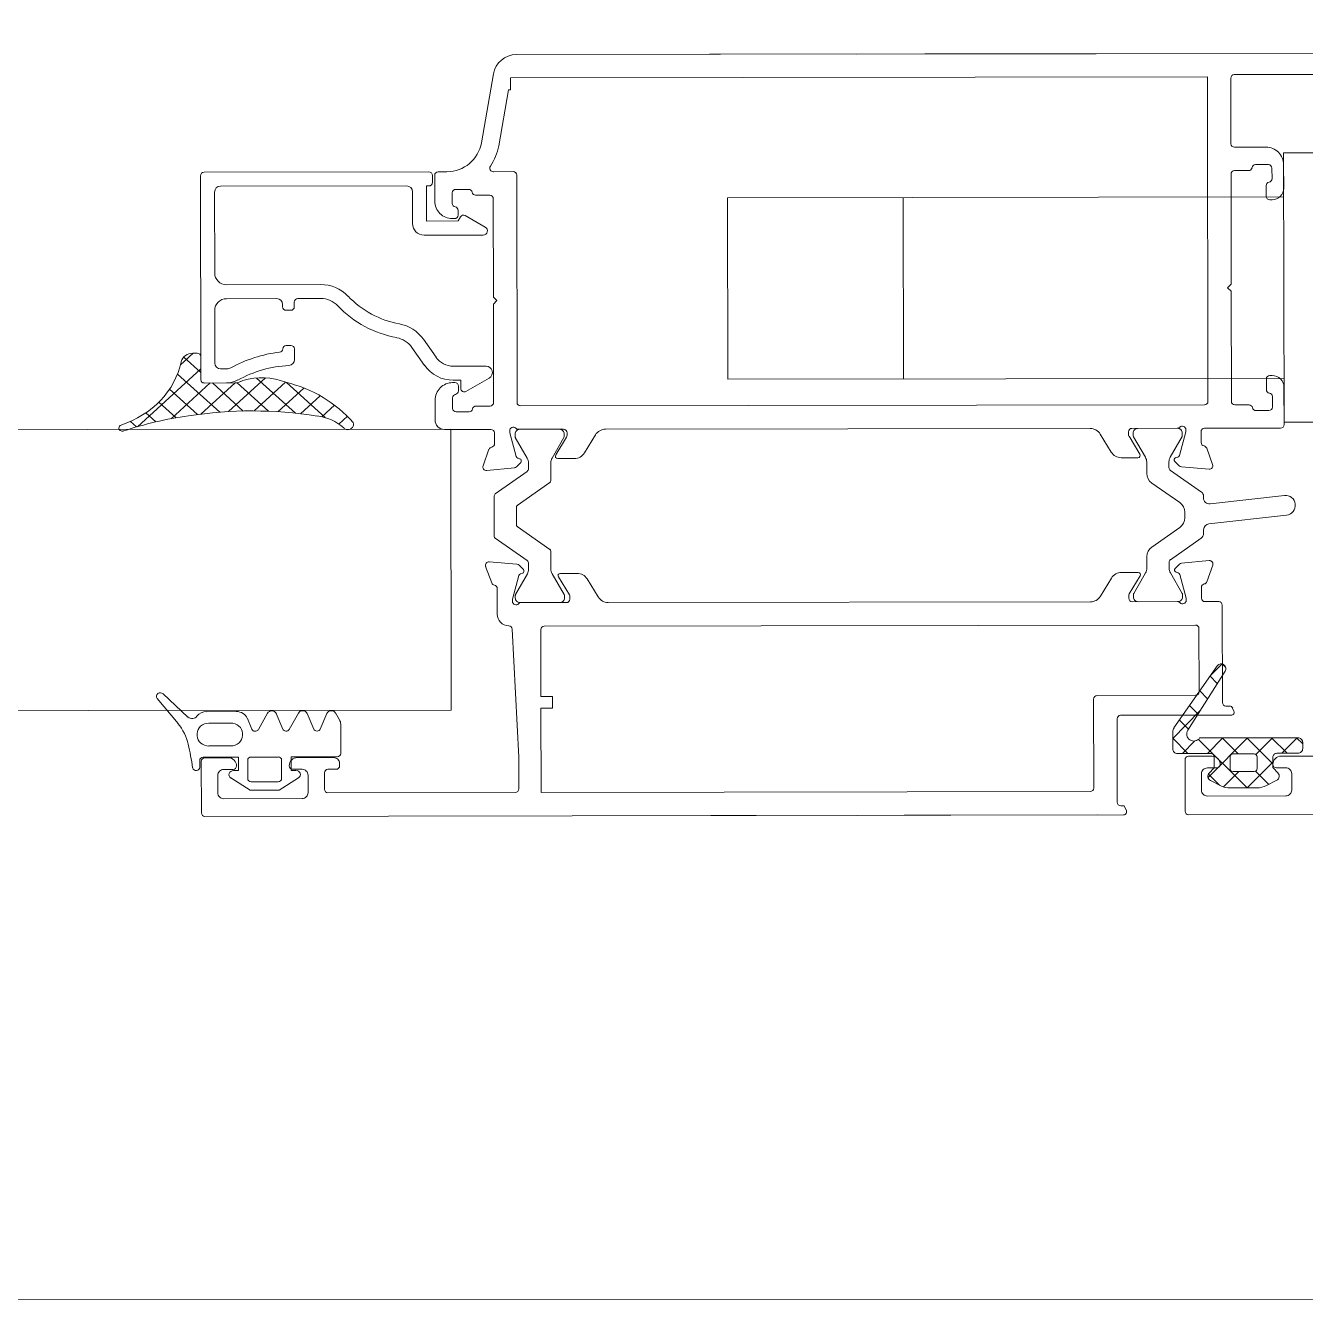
# Model space of a CAD drawing. Header units: centimetres. Extents: x 118932 to 154602, y -32682 to -23521.
# Drawn here: x 138494.73 to 138505.66, y -25117.33 to -25106.45 of the extents above; entities that cross this region are included whole.
import ezdxf

# ---------------------------------------------------------------- set-up
doc = ezdxf.new("R2010")
doc.units = ezdxf.units.CM
doc.header["$LTSCALE"] = 50
doc.header["$MEASUREMENT"] = 0
doc.layers.add('GEN_02_TF_Pencere', color=7, linetype='Continuous', lineweight=9, true_color=0x6093ac)
doc.layers.add('GEN_05_ML_Mermer', color=7, linetype='Continuous', lineweight=9, true_color=0x9d8692)

# ---------------------------------------------------------------- blocks, each defined once
blk = doc.blocks.new('P12')
at = {"layer": 'GEN_02_TF_Pencere', "ltscale": 0.5}
for p, q in [((63298.841, 12336.331, 0), (63304.701, 12336.34, 0)), ((63305.256, 12336.341, 0), (63313.101, 12336.354, 0)), ((63305.256, 12336.341, 0), (63305.256, 12336.341, 0)), ((63306.731, 12336.344, 0), (63307.531, 12336.345, 0)), ((63304.731, 12336.31, 0), (63304.732, 12335.87, 0)), ((63305.251, 12336.263, 0), (63305.233, 12336.307, 0)), ((63305.281, 12336.263, 0), (63305.251, 12336.263, 0)), ((63305.312, 12335.521, 0), (63305.311, 12336.233, 0)), ((63313.131, 12336.324, 0), (63313.132, 12335.884, 0)), ((63303.821, 12336.129, 0), (63303.821, 12335.989, 0)), ((63304.541, 12336.18, 0), (63303.871, 12336.179, 0)), ((63304.591, 12335.99, 0), (63304.591, 12336.13, 0)), ((63305.511, 12336.112, 0), (63305.512, 12335.352, 0)), ((63310.231, 12336.149, 0), (63305.541, 12336.142, 0)), ((63310.232, 12335.429, 0), (63310.231, 12336.149, 0)), ((63310.231, 12336.149, 0), (63310.231, 12336.149, 0)), ((63310.421, 12336.119, 0), (63310.422, 12335.849, 0)), ((63312.051, 12336.152, 0), (63310.451, 12336.149, 0)), ((63312.081, 12335.982, 0), (63312.081, 12336.122, 0)), ((63312.221, 12336.152, 0), (63312.221, 12336.002, 0)), ((63312.941, 12336.203, 0), (63312.271, 12336.202, 0)), ((63312.991, 12336.003, 0), (63312.991, 12336.153, 0)), ((63304.037, 12336.091, 0), (63303.949, 12336.046, 0)), ((63303.982, 12335.892, 0), (63304.2, 12336.111, 0)), ((63304.017, 12336.081, 0), (63304.131, 12335.968, 0)), ((63304.347, 12336.111, 0), (63304.117, 12336.11, 0)), ((63304.197, 12335.683, 0), (63304.535, 12336.022, 0)), ((63304.2, 12336.111, 0), (63304.617, 12335.696, 0)), ((63304.272, 12335.971, 0), (63304.403, 12336.102, 0)), ((63304.515, 12336.047, 0), (63304.426, 12336.092, 0)), ((63304.437, 12336.086, 0), (63304.532, 12335.992, 0)), ((63303.871, 12335.939, 0), (63303.951, 12335.939, 0)), ((63303.938, 12335.983, 0), (63303.978, 12335.94, 0)), ((63303.982, 12335.93, 0), (63303.982, 12335.85, 0)), ((63303.982, 12335.905, 0), (63304.191, 12335.696, 0)), ((63304.117, 12335.845, 0), (63304.117, 12335.945, 0)), ((63304.142, 12335.971, 0), (63304.322, 12335.971, 0)), ((63304.347, 12335.946, 0), (63304.347, 12335.846, 0)), ((63304.461, 12335.94, 0), (63304.541, 12335.94, 0)), ((63304.482, 12335.851, 0), (63304.482, 12335.931, 0)), ((63304.486, 12335.941, 0), (63304.526, 12335.984, 0)), ((63311.952, 12335.902, 0), (63311.951, 12335.922, 0)), ((63311.981, 12335.952, 0), (63312.051, 12335.952, 0)), ((63312.271, 12335.952, 0), (63312.351, 12335.952, 0)), ((63312.861, 12335.953, 0), (63312.941, 12335.953, 0)), ((63303.912, 12335.839, 0), (63303.602, 12335.839, 0)), ((63303.947, 12335.815, 0), (63303.767, 12335.815, 0)), ((63303.773, 12335.683, 0), (63303.905, 12335.815, 0)), ((63303.859, 12335.815, 0), (63303.992, 12335.683, 0)), ((63303.985, 12335.683, 0), (63304.127, 12335.825, 0)), ((63304.322, 12335.821, 0), (63304.142, 12335.821, 0)), ((63304.279, 12335.821, 0), (63304.416, 12335.684, 0)), ((63304.322, 12335.821, 0), (63304.322, 12335.821, 0)), ((63304.41, 12335.684, 0), (63304.541, 12335.816, 0)), ((63304.702, 12335.84, 0), (63304.502, 12335.84, 0)), ((63304.797, 12335.817, 0), (63304.517, 12335.816, 0)), ((63304.648, 12335.71, 0), (63304.754, 12335.816, 0)), ((63304.708, 12335.816, 0), (63304.837, 12335.687, 0)), ((63310.422, 12335.849, 0), (63310.477, 12334.755, 0)), ((63312.312, 12335.852, 0), (63312.002, 12335.852, 0)), ((63313.102, 12335.854, 0), (63312.902, 12335.853, 0)), ((63303.727, 12335.775, 0), (63303.727, 12335.723, 0)), ((63303.727, 12335.735, 0), (63303.78, 12335.683, 0)), ((63303.767, 12335.683, 0), (63304.607, 12335.684, 0)), ((63303.767, 12335.683, 0), (63303.767, 12335.683, 0)), ((63304.191, 12335.696, 0), (63304.204, 12335.683, 0)), ((63304.604, 12335.454, 0), (63304.837, 12335.688, 0)), ((63304.837, 12335.632, 0), (63304.837, 12335.777, 0)), ((63304.707, 12335.618, 0), (63304.39, 12335.113, 0)), ((63304.454, 12335.065, 0), (63304.826, 12335.599, 0)), ((63304.702, 12335.61, 0), (63304.78, 12335.533, 0)), ((63304.337, 12335.49, 0), (63305.282, 12335.491, 0)), ((63304.62, 12335.48, 0), (63304.693, 12335.408, 0)), ((63304.325, 12335.43, 0), (63304.314, 12335.455, 0)), ((63304.382, 12335.412, 0), (63304.352, 12335.412, 0)), ((63304.414, 12334.55, 0), (63304.412, 12335.382, 0)), ((63304.539, 12335.35, 0), (63304.606, 12335.283, 0)), ((63310.132, 12335.329, 0), (63310.132, 12335.429, 0)), ((63310.132, 12335.429, 0), (63310.232, 12335.429, 0)), ((63304.612, 12335.29, 0), (63304.613, 12334.75, 0)), ((63305.482, 12335.322, 0), (63304.642, 12335.32, 0)), ((63310.232, 12335.329, 0), (63310.132, 12335.329, 0)), ((63310.233, 12334.759, 0), (63310.232, 12335.329, 0)), ((63304.415, 12335.052, 0), (63304.513, 12335.15, 0)), ((63304.457, 12335.22, 0), (63304.518, 12335.158, 0)), ((63304.385, 12335.079, 0), (63304.412, 12335.053, 0)), ((63304.643, 12334.72, 0), (63310.203, 12334.729, 0)), ((63310.605, 12334.627, 0), (63310.605, 12334.409, 0)), ((63304.562, 12334.52, 0), (63304.444, 12334.52, 0)), ((63304.592, 12334.399, 0), (63304.592, 12334.49, 0)), ((63304.722, 12334.509, 0), (63304.722, 12334.49, 0)), ((63304.722, 12334.49, 0), (63304.777, 12334.288, 0)), ((63304.752, 12334.48, 0), (63304.753, 12334.46, 0)), ((63305.132, 12334.521, 0), (63304.792, 12334.52, 0)), ((63305.182, 12334.521, 0), (63304.795, 12334.52, 0)), ((63305.173, 12334.46, 0), (63305.172, 12334.481, 0)), ((63305.212, 12334.47, 0), (63305.212, 12334.491, 0)), ((63305.454, 12334.474, 0), (63305.36, 12334.319, 0)), ((63309.658, 12334.528, 0), (63305.539, 12334.522, 0)), ((63309.838, 12334.326, 0), (63309.743, 12334.48, 0)), ((63309.985, 12334.499, 0), (63309.985, 12334.477, 0)), ((63310.402, 12334.529, 0), (63310.015, 12334.529, 0)), ((63310.031, 12334.489, 0), (63310.031, 12334.468, 0)), ((63310.411, 12334.529, 0), (63310.071, 12334.529, 0)), ((63310.421, 12334.297, 0), (63310.475, 12334.499, 0)), ((63310.451, 12334.469, 0), (63310.451, 12334.489, 0)), ((63310.475, 12334.499, 0), (63310.475, 12334.518, 0)), ((63304.755, 12334.45, 0), (63304.857, 12334.274, 0)), ((63305.083, 12334.3, 0), (63305.17, 12334.45, 0)), ((63305.115, 12334.301, 0), (63305.208, 12334.454, 0)), ((63309.989, 12334.461, 0), (63310.083, 12334.309, 0)), ((63310.034, 12334.458, 0), (63310.136, 12334.282, 0)), ((63310.347, 12334.283, 0), (63310.448, 12334.459, 0)), ((63304.495, 12334.21, 0), (63304.545, 12334.35, 0)), ((63304.791, 12334.274, 0), (63304.807, 12334.27, 0)), ((63305.069, 12334.274, 0), (63305.083, 12334.3, 0)), ((63305.275, 12334.271, 0), (63305.132, 12334.271, 0)), ((63310.066, 12334.279, 0), (63309.923, 12334.279, 0)), ((63310.39, 12334.279, 0), (63310.407, 12334.283, 0)), ((63310.652, 12334.36, 0), (63310.704, 12334.22, 0)), ((63304.762, 12334.191, 0), (63304.525, 12334.17, 0)), ((63304.855, 12334.162, 0), (63304.595, 12333.979, 0)), ((63304.816, 12334.236, 0), (63304.78, 12334.2, 0)), ((63304.868, 12334.234, 0), (63304.868, 12334.186, 0)), ((63305.058, 12334.136, 0), (63305.058, 12334.234, 0)), ((63310.147, 12334.242, 0), (63310.147, 12334.09, 0)), ((63310.337, 12334.195, 0), (63310.337, 12334.243, 0)), ((63310.623, 12333.979, 0), (63310.349, 12334.17, 0)), ((63310.418, 12334.209, 0), (63310.382, 12334.245, 0)), ((63310.673, 12334.18, 0), (63310.437, 12334.2, 0)), ((63304.776, 12333.886, 0), (63305.016, 12334.054, 0)), ((63310.155, 12334.074, 0), (63310.434, 12333.88, 0)), ((63304.573, 12333.938, 0), (63304.573, 12333.906, 0)), ((63310.632, 12333.617, 0), (63310.632, 12333.963, 0)), ((63304.529, 12333.856, 0), (63303.864, 12333.782, 0)), ((63310.442, 12333.863, 0), (63310.442, 12333.715, 0)), ((63304.734, 12333.757, 0), (63304.734, 12333.804, 0)), ((63303.883, 12333.615, 0), (63304.518, 12333.686, 0)), ((63304.574, 12333.636, 0), (63304.574, 12333.618, 0)), ((63305.016, 12333.508, 0), (63304.776, 12333.675, 0)), ((63304.776, 12333.675, 0), (63304.776, 12333.675, 0)), ((63310.434, 12333.699, 0), (63310.156, 12333.504, 0)), ((63310.351, 12333.408, 0), (63310.624, 12333.6, 0)), ((63310.624, 12333.6, 0), (63310.632, 12333.617, 0)), ((63310.632, 12333.617, 0), (63310.632, 12333.617, 0)), ((63304.591, 12333.585, 0), (63304.856, 12333.4, 0)), ((63304.527, 12333.39, 0), (63304.763, 12333.37, 0)), ((63305.059, 12333.328, 0), (63305.059, 12333.426, 0)), ((63310.148, 12333.487, 0), (63310.148, 12333.336, 0)), ((63310.338, 12333.336, 0), (63310.338, 12333.384, 0)), ((63310.459, 12333.379, 0), (63310.695, 12333.4, 0)), ((63304.547, 12333.21, 0), (63304.496, 12333.35, 0)), ((63304.778, 12333.273, 0), (63304.725, 12333.07, 0)), ((63304.859, 12333.287, 0), (63304.757, 12333.111, 0)), ((63304.781, 12333.361, 0), (63304.818, 12333.325, 0)), ((63304.809, 12333.291, 0), (63304.792, 12333.287, 0)), ((63304.869, 12333.375, 0), (63304.869, 12333.327, 0)), ((63305.172, 12333.112, 0), (63305.07, 12333.288, 0)), ((63305.134, 12333.291, 0), (63305.276, 12333.291, 0)), ((63309.946, 12333.299, 0), (63310.089, 12333.299, 0)), ((63310.137, 12333.296, 0), (63310.036, 12333.119, 0)), ((63310.451, 12333.12, 0), (63310.349, 12333.296, 0)), ((63310.404, 12333.333, 0), (63310.441, 12333.37, 0)), ((63310.43, 12333.296, 0), (63310.413, 12333.3, 0)), ((63310.499, 12333.079, 0), (63310.444, 12333.281, 0)), ((63310.726, 12333.36, 0), (63310.676, 12333.219, 0)), ((63304.595, 12333.07, 0), (63304.594, 12333.161, 0)), ((63305.21, 12333.108, 0), (63305.117, 12333.261, 0)), ((63305.362, 12333.243, 0), (63305.456, 12333.089, 0)), ((63309.767, 12333.096, 0), (63309.861, 12333.251, 0)), ((63310.106, 12333.268, 0), (63310.013, 12333.116, 0)), ((63310.628, 12333.171, 0), (63310.629, 12333.08, 0)), ((63304.725, 12333.07, 0), (63304.725, 12333.052, 0)), ((63304.755, 12333.101, 0), (63304.755, 12333.08, 0)), ((63305.175, 12333.081, 0), (63305.175, 12333.102, 0)), ((63305.215, 12333.071, 0), (63305.214, 12333.093, 0)), ((63310.009, 12333.1, 0), (63310.009, 12333.079, 0)), ((63310.033, 12333.109, 0), (63310.033, 12333.089, 0)), ((63310.453, 12333.089, 0), (63310.453, 12333.11, 0)), ((63310.499, 12333.061, 0), (63310.499, 12333.079, 0)), ((63303.887, 12332.689, 0), (63303.886, 12333.009, 0)), ((63303.916, 12333.039, 0), (63304.565, 12333.04, 0)), ((63304.795, 12333.04, 0), (63305.135, 12333.041, 0)), ((63304.798, 12333.04, 0), (63305.185, 12333.041, 0)), ((63305.542, 12333.042, 0), (63309.682, 12333.048, 0)), ((63310.039, 12333.049, 0), (63310.426, 12333.049, 0)), ((63310.073, 12333.049, 0), (63310.413, 12333.049, 0)), ((63310.659, 12333.05, 0), (63311.056, 12333.05, 0)), ((63311.136, 12332.97, 0), (63311.136, 12332.8, 0)), ((63303.986, 12332.859, 0), (63303.986, 12332.769, 0)), ((63304.126, 12332.889, 0), (63304.016, 12332.889, 0)), ((63304.306, 12332.84, 0), (63304.185, 12332.84, 0)), ((63310.406, 12332.849, 0), (63304.566, 12332.84, 0)), ((63310.787, 12332.85, 0), (63310.666, 12332.85, 0)), ((63310.956, 12332.9, 0), (63310.846, 12332.9, 0)), ((63310.986, 12332.78, 0), (63310.986, 12332.87, 0)), ((63304.338, 12331.87, 0), (63304.336, 12332.81, 0)), ((63304.536, 12332.81, 0), (63304.541, 12330.04, 0)), ((63310.439, 12330.879, 0), (63310.436, 12332.819, 0)), ((63310.636, 12332.82, 0), (63310.638, 12331.98, 0)), ((63310.674, 12332.612, 0), (63310.872, 12332.726, 0)), ((63304.037, 12332.71, 0), (63304.037, 12332.619, 0)), ((63310.917, 12332.7, 0), (63310.917, 12332.63, 0)), ((63310.917, 12332.63, 0), (63310.98, 12332.63, 0)), ((63310.937, 12332.68, 0), (63310.937, 12332.721, 0)), ((63310.987, 12332.65, 0), (63310.967, 12332.65, 0)), ((63312.918, 12332.653, 0), (63313.107, 12332.654, 0)), ((63313.137, 12332.624, 0), (63313.139, 12330.884, 0)), ((63304.007, 12332.589, 0), (63303.987, 12332.589, 0)), ((63310.981, 12332.51, 0), (63310.701, 12332.51, 0)), ((63312.967, 12332.533, 0), (63312.915, 12332.533, 0)), ((63311.236, 12332.28, 0), (63311.128, 12332.434, 0)), ((63311.226, 12332.503, 0), (63311.335, 12332.349, 0)), ((63312.337, 12332.363, 0), (63312.337, 12332.454, 0)), ((63313.018, 12332.034, 0), (63313.017, 12332.483, 0)), ((63312.407, 12332.333, 0), (63312.367, 12332.333, 0)), ((63310.638, 12331.98, 0), (63310.608, 12331.95, 0)), ((63312.338, 12331.963, 0), (63312.338, 12332.003, 0)), ((63312.368, 12332.033, 0), (63312.408, 12332.033, 0)), ((63312.438, 12332.003, 0), (63312.438, 12331.983, 0)), ((63304.368, 12331.84, 0), (63304.338, 12331.87, 0)), ((63310.608, 12331.95, 0), (63310.638, 12331.92, 0)), ((63310.638, 12331.92, 0), (63310.639, 12331.08, 0)), ((63312.112, 12331.932, 0), (63312.308, 12331.933, 0)), ((63312.488, 12331.933, 0), (63312.918, 12331.934, 0)), ((63304.338, 12331.81, 0), (63304.368, 12331.84, 0)), ((63304.339, 12330.87, 0), (63304.338, 12331.81, 0)), ((63312.918, 12331.814, 0), (63312.112, 12331.812, 0)), ((63313.019, 12331.023, 0), (63313.018, 12331.714, 0)), ((63310.878, 12331.224, 0), (63310.707, 12331.322, 0)), ((63310.725, 12331.39, 0), (63311.229, 12331.391, 0)), ((63310.939, 12331.27, 0), (63310.919, 12331.235, 0)), ((63311.209, 12331.271, 0), (63310.939, 12331.27, 0)), ((63310.939, 12331.179, 0), (63310.939, 12331.22, 0)), ((63310.969, 12331.25, 0), (63310.989, 12331.25, 0)), ((63311.209, 12330.971, 0), (63311.209, 12331.271, 0)), ((63311.329, 12331.291, 0), (63311.329, 12331.021, 0)), ((63303.989, 12331.089, 0), (63304.009, 12331.089, 0)), ((63310.989, 12331.03, 0), (63310.989, 12331.12, 0)), ((63311.139, 12331.1, 0), (63311.139, 12330.88, 0)), ((63303.89, 12330.789, 0), (63303.889, 12330.989, 0)), ((63304.039, 12331.059, 0), (63304.039, 12330.968, 0)), ((63310.669, 12331.05, 0), (63310.79, 12331.05, 0)), ((63310.849, 12331, 0), (63310.959, 12331, 0)), ((63303.989, 12330.909, 0), (63303.99, 12330.819, 0)), ((63311.159, 12330.881, 0), (63311.159, 12330.941, 0)), ((63311.189, 12330.971, 0), (63311.209, 12330.971, 0)), ((63311.379, 12330.971, 0), (63312.969, 12330.973, 0)), ((63304.02, 12330.789, 0), (63304.13, 12330.789, 0)), ((63304.189, 12330.84, 0), (63304.309, 12330.84, 0)), ((63310.638, 12330.85, 0), (63310.469, 12330.849, 0)), ((63311.109, 12330.85, 0), (63311.035, 12330.85, 0)), ((63313.109, 12330.854, 0), (63311.189, 12330.851, 0)), ((63313.109, 12330.854, 0), (63313.109, 12330.854, 0)), ((63304.31, 12330.64, 0), (63304.04, 12330.639, 0)), ((63304.341, 12330.05, 0), (63304.34, 12330.61, 0)), ((63310.509, 12330.149, 0), (63310.593, 12330.628, 0)), ((63310.74, 12330.602, 0), (63310.638, 12330.015, 0)), ((63310.491, 12330.149, 0), (63310.509, 12330.149, 0)), ((63310.491, 12330.049, 0), (63310.491, 12330.149, 0)), ((63302.921, 12330.018, 0), (63304.311, 12330.02, 0)), ((63304.541, 12330.04, 0), (63310.491, 12330.049, 0)), ((63304.541, 12330.04, 0), (63304.541, 12330.04, 0)), ((63310.441, 12329.849, 0), (63302.171, 12329.836, 0)), ((63307.541, 12329.845, 0), (63306.741, 12329.844, 0)), ((63310.441, 12329.849, 0), (63310.441, 12329.849, 0))]:
    blk.add_line(p, q, dxfattribs=at)
at = {"layer": 'GEN_02_TF_Pencere', "extrusion": (0, 0, -1)}
for p, q in [((63308.782, 12336.347, 0), (63305.479, 12336.342, 0)), ((63303.886, 12332.989, 0), (63303.636, 12332.989, 0)), ((63303.89, 12330.689, 0), (63303.886, 12332.989, 0)), ((63308.637, 12332.622, 0), (63303.887, 12332.614, 0)), ((63307.139, 12331.069, 0), (63307.137, 12332.619, 0)), ((63308.637, 12332.622, 0), (63308.639, 12331.072, 0)), ((63308.639, 12331.072, 0), (63303.889, 12331.064, 0)), ((63303.89, 12330.689, 0), (63303.64, 12330.689, 0)), ((63308.792, 12329.847, 0), (63305.49, 12329.842, 0))]:
    blk.add_line(p, q, dxfattribs=at)
at = {"layer": 'GEN_02_TF_Pencere', "ltscale": 0.5, "extrusion": (0, 0, -1)}
for p, q in [((63312.466, 12336.129, 0), (63312.303, 12336.025, 0)), ((63312.716, 12336.129, 0), (63312.466, 12336.129, 0)), ((63312.879, 12336.026, 0), (63312.716, 12336.129, 0)), ((63312.446, 12335.873, 0), (63312.446, 12336.032, 0)), ((63312.476, 12336.058, 0), (63312.706, 12336.059, 0)), ((63312.736, 12336.033, 0), (63312.736, 12335.874, 0)), ((63312.326, 12335.961, 0), (63312.366, 12335.961, 0)), ((63312.366, 12335.961, 0), (63312.366, 12335.846, 0)), ((63312.816, 12335.848, 0), (63312.816, 12335.962, 0)), ((63312.816, 12335.962, 0), (63312.856, 12335.962, 0)), ((63313.146, 12335.936, 0), (63313.146, 12335.875, 0)), ((63311.942, 12335.819, 0), (63311.942, 12335.568, 0)), ((63312.366, 12335.846, 0), (63311.972, 12335.845, 0)), ((63312.706, 12335.847, 0), (63312.476, 12335.847, 0)), ((63312.728, 12335.855, 0), (63312.728, 12335.855, 0)), ((63313.116, 12335.848, 0), (63312.816, 12335.848, 0)), ((63312.881, 12335.752, 0), (63313.067, 12335.753, 0)), ((63312.061, 12335.475, 0), (63312.116, 12335.608, 0)), ((63312.172, 12335.608, 0), (63312.227, 12335.475, 0)), ((63312.303, 12335.472, 0), (63312.381, 12335.612, 0)), ((63312.436, 12335.609, 0), (63312.492, 12335.476, 0)), ((63312.567, 12335.473, 0), (63312.645, 12335.613, 0)), ((63312.7, 12335.61, 0), (63312.739, 12335.517, 0)), ((63312.781, 12335.645, 0), (63312.781, 12335.664, 0)), ((63312.781, 12335.645, 0), (63312.781, 12335.645, 0)), ((63313.167, 12335.665, 0), (63313.167, 12335.646, 0)), ((63311.953, 12335.529, 0), (63311.985, 12335.471, 0)), ((63312.739, 12335.517, 0), (63312.739, 12335.517, 0)), ((63312.833, 12335.459, 0), (63313.087, 12335.46, 0)), ((63313.067, 12335.558, 0), (63312.882, 12335.557, 0)), ((63313.246, 12335.506, 0), (63313.458, 12335.307, 0)), ((63313.51, 12335.347, 0), (63313.331, 12335.562, 0)), ((63311.895, 12333.05, 0), (63311.882, 12333.052, 0)), ((63311.958, 12333.004, 0), (63311.885, 12332.938, 0)), ((63312.102, 12332.942, 0), (63311.994, 12332.844, 0)), ((63312.074, 12332.949, 0), (63312.406, 12332.648, 0)), ((63313.391, 12332.959, 0), (63313.056, 12332.653, 0)), ((63313.677, 12333.027, 0), (63313.137, 12332.534, 0)), ((63313.347, 12332.951, 0), (63313.495, 12332.817, 0)), ((63313.521, 12332.986, 0), (63313.606, 12332.909, 0)), ((63313.686, 12333.029, 0), (63313.738, 12332.982, 0)), ((63312.285, 12332.916, 0), (63312.117, 12332.763, 0)), ((63312.478, 12332.899, 0), (63312.256, 12332.697, 0)), ((63312.328, 12332.911, 0), (63312.66, 12332.611, 0)), ((63312.682, 12332.892, 0), (63312.413, 12332.646, 0)), ((63312.559, 12332.895, 0), (63312.827, 12332.652, 0)), ((63312.9, 12332.898, 0), (63312.585, 12332.61, 0)), ((63312.774, 12332.893, 0), (63313.038, 12332.653, 0)), ((63313.136, 12332.919, 0), (63312.844, 12332.653, 0)), ((63312.975, 12332.903, 0), (63313.335, 12332.577, 0)), ((63313.165, 12332.923, 0), (63313.404, 12332.707, 0)), ((63312.777, 12332.631, 0), (63312.796, 12332.641, 0)), ((63312.796, 12332.641, 0), (63312.796, 12332.641, 0)), ((63312.846, 12332.653, 0), (63313.107, 12332.654, 0)), ((63313.137, 12332.626, 0), (63313.137, 12332.426, 0)), ((63313.137, 12332.564, 0), (63313.282, 12332.432, 0)), ((63313.167, 12332.399, 0), (63313.205, 12332.399, 0)), ((63313.309, 12332.498, 0), (63313.201, 12332.399, 0))]:
    blk.add_line(p, q, dxfattribs=at)
at = {"layer": 'GEN_02_TF_Pencere', "elevation": 0}
blk.add_lwpolyline([(63311.002, 12333.047), (63310.998, 12335.447), (63376.118, 12335.508), (63376.121, 12333.108)], close=True, dxfattribs=at)
at = {"layer": 'GEN_02_TF_Pencere', "ltscale": 0.5}
for centre, radius, start, end in [((63304.701, 12336.31, 0), 0.03, 0.0902, 90.0903), ((63305.256, 12336.316, 0), 0.025, 90.0903, 202.7102), ((63313.101, 12336.324, 0), 0.03, 0.0902, 90.0903), ((63305.281, 12336.233, 0), 0.03, 0.0902, 90.0903), ((63303.871, 12336.129, 0), 0.05, 90.0902, 180.0903), ((63304.541, 12336.13, 0), 0.05, 0.0902, 90.0903), ((63305.541, 12336.112, 0), 0.03, 90.0902, 180.0903), ((63310.451, 12336.119, 0), 0.03, 90.0902, 180.0903), ((63312.051, 12336.122, 0), 0.03, 0.0902, 90.0903), ((63312.271, 12336.152, 0), 0.05, 90.0902, 180.0903), ((63312.941, 12336.153, 0), 0.05, 0.0902, 90.0903), ((63303.967, 12336.01, 0), 0.04, 117.134, 223.7033), ((63304.117, 12335.935, 0), 0.175, 90.0903, 117.1339), ((63304.347, 12335.936, 0), 0.175, 63.0466, 90.0903), ((63304.497, 12336.011, 0), 0.04, 316.4772, 63.0465), ((63312.271, 12336.002, 0), 0.05, 180.0902, 270.0903), ((63312.941, 12336.003, 0), 0.05, 270.0902, 0.0903), ((63303.871, 12335.989, 0), 0.05, 180.0902, 270.0903), ((63303.911, 12335.909, 0), 0.07, 270.0902, 0.0903), ((63303.951, 12335.909, 0), 0.03, 0.0902, 90.0903), ((63303.967, 12335.93, 0), 0.015, 0.0902, 42.2595), ((63304.142, 12335.946, 0), 0.025, 90.0902, 180.0903), ((63304.322, 12335.946, 0), 0.025, 0.0902, 90.0903), ((63304.461, 12335.91, 0), 0.03, 90.0902, 180.0903), ((63304.501, 12335.91, 0), 0.07, 180.0902, 270.0903), ((63304.497, 12335.931, 0), 0.015, 137.9211, 180.0903), ((63304.541, 12335.99, 0), 0.05, 270.0902, 0.0903), ((63311.981, 12335.922, 0), 0.03, 90.0902, 180.0903), ((63312.002, 12335.902, 0), 0.05, 180.0902, 270.0903), ((63312.051, 12335.982, 0), 0.03, 270.0902, 0.0903), ((63312.311, 12335.922, 0), 0.07, 270.0902, 0.0903), ((63312.351, 12335.922, 0), 0.03, 0.0902, 90.0903), ((63312.861, 12335.923, 0), 0.03, 90.0902, 180.0903), ((63312.901, 12335.923, 0), 0.07, 180.0902, 270.0903), ((63303.767, 12335.775, 0), 0.04, 90.0902, 180.0903), ((63303.947, 12335.85, 0), 0.035, 270.0902, 0.0903), ((63304.142, 12335.846, 0), 0.025, 180.0902, 270.0903), ((63304.322, 12335.846, 0), 0.025, 270.0902, 0.0903), ((63304.517, 12335.851, 0), 0.035, 180.0902, 270.0903), ((63304.702, 12335.87, 0), 0.03, 270.0902, 0.0903), ((63304.797, 12335.777, 0), 0.04, 0.0902, 90.0903), ((63313.102, 12335.884, 0), 0.03, 270.0902, 0.0903), ((63303.767, 12335.723, 0), 0.04, 180.0902, 270.0903), ((63304.657, 12335.651, 0), 0.06, 327.086, 146.2358), ((63304.787, 12335.632, 0), 0.05, 320.0554, 0.0903), ((63304.337, 12335.465, 0), 0.025, 90.0903, 202.7102), ((63305.282, 12335.521, 0), 0.03, 270.0902, 0.0903), ((63304.352, 12335.442, 0), 0.03, 202.7101, 270.0903), ((63304.382, 12335.382, 0), 0.03, 0.0902, 90.0903), ((63305.482, 12335.352, 0), 0.03, 270.0902, 0.0903), ((63304.642, 12335.29, 0), 0.03, 90.0902, 180.0903), ((63304.423, 12335.091, 0), 0.04, 147.086, 320.0555), ((63304.643, 12334.75, 0), 0.03, 180.0902, 270.0903), ((63310.203, 12334.759, 0), 0.03, 270.0902, 0.0903), ((63310.507, 12334.757, 0), 0.03, 182.9245, 268.8057), ((63310.505, 12334.627, 0), 0.1, 0.0902, 88.8056), ((63304.444, 12334.55, 0), 0.03, 180.0902, 270.0903), ((63304.562, 12334.49, 0), 0.03, 0.0902, 90.0903), ((63304.752, 12334.509, 0), 0.03, 44.3104, 180.0902), ((63304.792, 12334.48, 0), 0.04, 90.0902, 180.0903), ((63304.795, 12334.55, 0), 0.03, 224.3106, 270.09), ((63305.132, 12334.481, 0), 0.04, 0.0902, 90.0903), ((63305.182, 12334.491, 0), 0.03, 0.0902, 90.0903), ((63305.539, 12334.422, 0), 0.1, 90.0903, 148.6887), ((63309.658, 12334.428, 0), 0.1, 31.4919, 90.0902), ((63310.015, 12334.499, 0), 0.03, 90.0902, 180.0903), ((63310.015, 12334.477, 0), 0.03, 180.1008, 211.4983), ((63310.071, 12334.489, 0), 0.04, 90.0902, 180.0903), ((63310.402, 12334.559, 0), 0.03, 270.0905, 315.8699), ((63310.411, 12334.489, 0), 0.04, 0.0902, 90.0903), ((63310.445, 12334.518, 0), 0.03, 0.0903, 135.8702), ((63304.573, 12334.34, 0), 0.03, 100.5869, 160.1003), ((63304.562, 12334.399, 0), 0.03, 280.6113, 0.0902), ((63304.773, 12334.46, 0), 0.02, 180.0904, 210.0902), ((63305.153, 12334.46, 0), 0.02, 330.0903, 0.0902), ((63305.182, 12334.47, 0), 0.03, 328.6823, 0.0798), ((63310.051, 12334.468, 0), 0.02, 180.0904, 210.0902), ((63310.431, 12334.469, 0), 0.02, 330.0903, 0.0902), ((63310.635, 12334.409, 0), 0.03, 180.0904, 259.5692), ((63310.624, 12334.35, 0), 0.03, 20.0802, 79.5936), ((63304.796, 12334.294, 0), 0.02, 195.0757, 255.091), ((63304.802, 12334.25, 0), 0.02, 315.0902, 75.1049), ((63304.788, 12334.234, 0), 0.08, 0.0904, 30.0902), ((63305.138, 12334.234, 0), 0.08, 150.0903, 180.0902), ((63305.132, 12334.291, 0), 0.02, 148.6929, 270.0903), ((63305.275, 12334.371, 0), 0.1, 270.0919, 328.6903), ((63309.923, 12334.379, 0), 0.1, 211.4902, 270.0886), ((63310.066, 12334.299, 0), 0.02, 270.0902, 31.4876), ((63310.067, 12334.242, 0), 0.08, 0.0902, 30.0901), ((63310.417, 12334.243, 0), 0.08, 150.0903, 180.0902), ((63310.396, 12334.259, 0), 0.02, 105.0756, 225.0903), ((63310.402, 12334.302, 0), 0.02, 285.0897, 345.105), ((63304.523, 12334.2, 0), 0.03, 160.0852, 275.0821), ((63304.759, 12334.221, 0), 0.03, 275.0962, 315.0971), ((63304.838, 12334.186, 0), 0.03, 305.0903, 0.0902), ((63310.367, 12334.195, 0), 0.03, 180.0903, 235.0902), ((63310.439, 12334.23, 0), 0.03, 225.0836, 265.0845), ((63310.675, 12334.21, 0), 0.03, 265.0985, 20.0953), ((63304.958, 12334.136, 0), 0.1, 305.0903, 0.0902), ((63310.167, 12334.09, 0), 0.02, 180.0904, 235.0903), ((63304.623, 12333.938, 0), 0.05, 125.0903, 180.0902), ((63310.612, 12333.963, 0), 0.02, 0.0902, 55.0901), ((63304.523, 12333.906, 0), 0.05, 276.3635, 0.0903), ((63304.834, 12333.804, 0), 0.1, 125.0903, 180.0902), ((63310.422, 12333.863, 0), 0.02, 0.0902, 55.0901), ((63303.874, 12333.698, 0), 0.0842, 96.6368, 276.0903), ((63304.834, 12333.757, 0), 0.1, 180.0903, 235.0902), ((63310.422, 12333.715, 0), 0.02, 305.0904, 0.0903), ((63304.524, 12333.636, 0), 0.05, 0.0903, 96.3739), ((63304.614, 12333.618, 0), 0.04, 180.0902, 235.0901), ((63304.959, 12333.426, 0), 0.1, 0.0903, 55.0902), ((63310.168, 12333.487, 0), 0.02, 125.0902, 180.0901), ((63304.524, 12333.36, 0), 0.03, 85.0985, 200.0953), ((63304.839, 12333.375, 0), 0.03, 0.0904, 55.0903), ((63310.368, 12333.384, 0), 0.03, 125.0904, 180.0903), ((63310.698, 12333.37, 0), 0.03, 340.0851, 95.082), ((63304.76, 12333.34, 0), 0.03, 45.0835, 85.0844), ((63304.798, 12333.267, 0), 0.02, 105.0895, 165.1048), ((63304.804, 12333.31, 0), 0.02, 285.0756, 45.0903), ((63304.789, 12333.327, 0), 0.08, 330.0903, 0.0902), ((63305.139, 12333.328, 0), 0.08, 180.0904, 210.0902), ((63305.134, 12333.271, 0), 0.02, 90.0902, 211.4876), ((63305.277, 12333.191, 0), 0.1, 31.4902, 90.0886), ((63309.946, 12333.199, 0), 0.1, 90.0919, 148.6903), ((63310.089, 12333.279, 0), 0.02, 328.6929, 90.0903), ((63310.068, 12333.335, 0), 0.08, 330.0904, 0.0903), ((63310.418, 12333.336, 0), 0.08, 180.0904, 210.0902), ((63310.419, 12333.319, 0), 0.02, 135.0902, 255.1049), ((63310.425, 12333.276, 0), 0.02, 15.0755, 75.0908), ((63310.462, 12333.349, 0), 0.03, 95.096, 135.0969), ((63304.575, 12333.22, 0), 0.03, 200.0802, 259.5936), ((63304.564, 12333.161, 0), 0.03, 0.0904, 79.5692), ((63310.658, 12333.171, 0), 0.03, 100.6115, 180.0903), ((63310.647, 12333.23, 0), 0.03, 280.5868, 340.1002), ((63304.565, 12333.07, 0), 0.03, 270.0902, 0.0903), ((63304.755, 12333.052, 0), 0.03, 180.0903, 315.8702), ((63304.775, 12333.101, 0), 0.02, 150.0903, 180.0902), ((63304.795, 12333.08, 0), 0.04, 180.0902, 270.0903), ((63305.135, 12333.081, 0), 0.04, 270.0902, 0.0903), ((63305.155, 12333.102, 0), 0.02, 0.0904, 30.0902), ((63305.185, 12333.071, 0), 0.03, 270.0902, 0.0903), ((63305.185, 12333.093, 0), 0.03, 0.1008, 31.4983), ((63305.541, 12333.142, 0), 0.1, 211.4918, 270.0902), ((63309.681, 12333.148, 0), 0.1, 270.0903, 328.6887), ((63310.039, 12333.1, 0), 0.03, 148.6823, 180.0798), ((63310.039, 12333.079, 0), 0.03, 180.0902, 270.0903), ((63310.053, 12333.109, 0), 0.02, 150.0903, 180.0902), ((63310.073, 12333.089, 0), 0.04, 180.0902, 270.0903), ((63310.413, 12333.089, 0), 0.04, 270.0902, 0.0903), ((63310.469, 12333.061, 0), 0.03, 224.3104, 0.0902), ((63310.433, 12333.11, 0), 0.02, 0.0904, 30.0902), ((63310.659, 12333.08, 0), 0.03, 180.0902, 270.0903), ((63303.916, 12333.009, 0), 0.03, 90.0902, 180.0903), ((63304.798, 12333.01, 0), 0.03, 90.0905, 135.8699), ((63310.426, 12333.019, 0), 0.03, 44.3106, 90.09), ((63311.056, 12332.97, 0), 0.08, 0.0902, 90.0903), ((63304.016, 12332.859, 0), 0.03, 90.0902, 180.0903), ((63304.126, 12332.859, 0), 0.03, 9.6844, 90.0902), ((63304.185, 12332.87, 0), 0.03, 189.6844, 270.0902), ((63304.306, 12332.81, 0), 0.03, 0.0902, 90.0903), ((63304.566, 12332.81, 0), 0.03, 90.0902, 180.0903), ((63310.406, 12332.819, 0), 0.03, 0.0902, 90.0903), ((63310.666, 12332.82, 0), 0.03, 90.0902, 180.0903), ((63310.787, 12332.88, 0), 0.03, 270.0903, 350.4962), ((63310.846, 12332.87, 0), 0.03, 90.0903, 170.4962), ((63310.956, 12332.87, 0), 0.03, 0.0902, 90.0903), ((63304.016, 12332.769, 0), 0.03, 180.0903, 260.4962), ((63304.007, 12332.71, 0), 0.03, 0.0788, 80.4962), ((63310.887, 12332.7, 0), 0.03, 0.0902, 120.0903), ((63310.967, 12332.721, 0), 0.03, 99.6843, 180.1017), ((63310.956, 12332.78, 0), 0.03, 279.6844, 0.0902), ((63310.986, 12332.8, 0), 0.15, 270.0902, 0.0903), ((63303.987, 12332.689, 0), 0.1, 180.0886, 270.0903), ((63304.007, 12332.619, 0), 0.03, 270.0902, 0.0903), ((63310.967, 12332.68, 0), 0.03, 180.0902, 270.0903), ((63310.981, 12332.33, 0), 0.3, 35.1036, 90.0769), ((63312.335, 12333.503, 0), 1, 272.8253, 299.0396), ((63312.918, 12332.453, 0), 0.2, 90.0926, 119.0429), ((63313.107, 12332.624, 0), 0.03, 0.0903, 90.0902), ((63310.701, 12332.564, 0), 0.0546, 120.0903, 270.0903), ((63310.981, 12332.33, 0), 0.18, 35.1036, 90.0769), ((63312.335, 12333.503, 0), 1.12, 276.5855, 299.1649), ((63312.915, 12332.463, 0), 0.07, 90.0922, 119.1673), ((63312.967, 12332.483, 0), 0.05, 0.0904, 90.0903), ((63312.387, 12332.454, 0), 0.05, 92.8368, 180.0732), ((63311.498, 12332.464, 0), 0.2, 215.101, 259.7582), ((63312.367, 12332.363, 0), 0.03, 180.0901, 270.09), ((63312.407, 12332.363, 0), 0.03, 270.2516, 357.3195), ((63312.467, 12332.36, 0), 0.03, 96.4383, 177.0452), ((63311.498, 12332.464, 0), 0.32, 215.101, 259.7582), ((63311.299, 12331.361, 0), 0.92, 43.5085, 79.761), ((63311.299, 12331.361, 0), 0.8, 43.5085, 79.761), ((63312.112, 12332.132, 0), 0.2, 223.5105, 270.0804), ((63312.308, 12331.963, 0), 0.03, 270.0902, 0.0888), ((63312.368, 12332.003, 0), 0.03, 90.0916, 180.0903), ((63312.408, 12332.003, 0), 0.03, 0.0935, 90.0903), ((63312.488, 12331.983, 0), 0.05, 180.0903, 270.0901), ((63312.918, 12332.034, 0), 0.1, 270.0903, 0.0901), ((63312.112, 12332.133, 0), 0.32, 223.5105, 270.0803), ((63312.918, 12331.714, 0), 0.1, 0.0903, 90.0902), ((63310.725, 12331.354, 0), 0.0361, 90.0903, 240.0903), ((63311.229, 12331.291, 0), 0.1, 0.0904, 90.0903), ((63310.893, 12331.25, 0), 0.03, 240.0903, 330.0902), ((63310.969, 12331.22, 0), 0.03, 90.0902, 180.0903), ((63310.989, 12331.1, 0), 0.15, 0.0902, 90.0903), ((63303.989, 12330.989, 0), 0.1, 90.0902, 180.0903), ((63304.009, 12331.059, 0), 0.03, 0.0902, 90.0903), ((63310.969, 12331.179, 0), 0.03, 180.0788, 260.4962), ((63310.959, 12331.12, 0), 0.03, 0.0903, 80.4962), ((63310.669, 12331.08, 0), 0.03, 180.0902, 270.0903), ((63310.79, 12331.02, 0), 0.03, 9.6844, 90.0902), ((63310.849, 12331.03, 0), 0.03, 189.6844, 270.0902), ((63310.959, 12331.03, 0), 0.03, 270.0902, 0.0903), ((63311.379, 12331.021, 0), 0.05, 180.0903, 270.0901), ((63312.969, 12331.023, 0), 0.05, 270.0903, 0.0901), ((63304.019, 12330.909, 0), 0.03, 99.6844, 180.0902), ((63304.009, 12330.968, 0), 0.03, 279.6843, 0.1017), ((63304.309, 12330.87, 0), 0.03, 270.0902, 0.0903), ((63310.469, 12330.879, 0), 0.03, 180.0902, 270.0903), ((63311.109, 12330.88, 0), 0.03, 270.0902, 0.0903), ((63311.189, 12330.941, 0), 0.03, 90.0903, 180.0902), ((63311.189, 12330.881, 0), 0.03, 180.0901, 270.09), ((63313.109, 12330.884, 0), 0.03, 270.0903, 0.0902), ((63304.04, 12330.789, 0), 0.15, 180.0902, 270.0903), ((63304.02, 12330.819, 0), 0.03, 180.0902, 270.0903), ((63304.13, 12330.819, 0), 0.03, 270.0903, 350.4962), ((63304.189, 12330.81, 0), 0.03, 90.0903, 170.4962), ((63311.036, 12330.55, 0), 0.45, 145.8614, 170.0903), ((63310.639, 12330.82, 0), 0.03, 325.8613, 90.0903), ((63311.036, 12330.55, 0), 0.3, 90.0903, 170.0902), ((63304.31, 12330.61, 0), 0.03, 0.0902, 90.0903), ((63304.311, 12330.05, 0), 0.03, 270.0902, 0.0903), ((63310.441, 12330.049, 0), 0.2, 270.0903, 350.0902)]:
    blk.add_arc(centre, radius, start, end, dxfattribs=at)
at = {"layer": 'GEN_02_TF_Pencere', "ltscale": 0.5, "extrusion": (0, 0, -1)}
for centre, major_axis, start_param, end_param in [((63312.326, 12335.996, 0), (-0.04, -0.0001), 4.711234, 7.229163), ((63312.476, 12336.032, 0), (0.03, 0), 3.140435, 4.711233), ((63312.706, 12336.033, 0), (0.03, 0), 4.711233, 6.282031), ((63312.856, 12335.998, 0), (-0.04, -0.0001), 2.193304, 4.711233), ((63313.176, 12335.936, 0), (-0.03, 0), -0.001156, 2.96363), ((63317.501, 12336.472, 0), (-4.337, -0.007), -0.191698, -0.137833), ((63311.972, 12335.819, 0), (-0.03, 0), -0.001156, 1.569642), ((63312.476, 12335.873, 0), (-0.03, 0), 4.711232, 6.282029), ((63312.706, 12335.874, 0), (-0.03, 0), 3.925836, 4.711232), ((63312.706, 12335.874, 0), (0.03, 0), -0.001153, 0.784244), ((63313.116, 12335.875, 0), (0.03, 0), -0.001157, 1.56964), ((63312.881, 12335.664, 0), (0.1, 0.0002), 3.140436, 4.711234), ((63313.067, 12335.665, 0), (-0.1, -0.0002), 1.56964, 3.140437), ((63313.735, 12335.822, 0), (0.5, 0.001), 2.512106, 2.949893), ((63312.042, 12335.568, 0), (-0.1, -0.0002), -0.461015, -0.001156), ((63312.144, 12335.599, 0), (-0.03, 0), 0.349196, 2.790086), ((63312.408, 12335.6, 0), (-0.03, 0), 0.487351, 2.788352), ((63312.672, 12335.601, 0), (-0.03, 0), 0.487353, 2.788354), ((63312.881, 12335.645, 0), (0.1, 0.0002), 1.569641, 3.140438), ((63313.067, 12335.646, 0), (0.1, 0.0002), -0.001157, 1.569641), ((63312.022, 12335.488, 0), (0.0413, 0.0001), 0.36314, 2.680577), ((63312.266, 12335.488, 0), (-0.0413, -0.0001), 3.600297, 5.917734), ((63312.53, 12335.489, 0), (0.0413, 0.0001), 0.458706, 2.776142), ((63312.833, 12335.547, 0), (-0.1, 0), -0.962596, -0.353242), ((63312.833, 12335.547, 0), (0.1, 0), 1.569642, 2.178996), ((63313.087, 12335.548, 0), (0.1, 0.0002), 0.603434, 1.569641), ((63313.211, 12335.473, 0), (-0.0509, -0.0001), 0.603435, 2.312432), ((63313.482, 12335.329, 0), (-0.0344, -0.0001), 2.526974, 5.481858)]:
    blk.add_ellipse(centre, major_axis=major_axis, ratio=0.881548, start_param=start_param, end_param=end_param, dxfattribs=at)
at = {"layer": 'GEN_02_TF_Pencere', "ltscale": 0.5}
for centre, major_axis, start_param, end_param in [((63311.882, 12333.006, 0), (0.05, 0.0001), 1.571021, 3.466754), ((63312.785, 12335.605, 0), (-2.974, -0.005), 1.723745, 1.916715), ((63313.806, 12333.038, 0), (-0.03, 0), 3.142043, 4.994373), ((63312.701, 12333.617, 0), (1.106, 0.002), 3.811733, 4.445523), ((63311.885, 12333.016, 0), (-0.0382, -0.0001), 3.770683, 4.441689), ((63312.192, 12333.288, 0), (-0.391, -0.001), 0.785447, 1.446401), ((63314.087, 12332.328, 0), (-0.8, -0.001), -1.226913, -0.20148), ((63313.806, 12333.038, 0), (-0.03, 0), 1.914618, 3.141561), ((63312.698, 12335.801, 0), (3.2, 0.005), 4.537008, 4.882121), ((63312.617, 12333.09, 0), (-0.529, -0.001), 1.168071, 1.875789), ((63312.846, 12332.562, 0), (0.1, 0), 1.57081, 2.088079), ((63313.107, 12332.626, 0), (-0.03, 0), 3.141594, 4.712388), ((63313.167, 12332.426, 0), (-0.03, 0), 0.000001, 1.570795), ((63313.205, 12332.49, 0), (-0.1, 0), 1.570969, 2.940045)]:
    blk.add_ellipse(centre, major_axis=major_axis, ratio=0.909091, start_param=start_param, end_param=end_param, dxfattribs=at)
at = {"layer": 'GEN_05_ML_Mermer', "elevation": 0}
blk.add_lwpolyline([(63388.825, 12318.478), (63298.825, 12318.478), (63298.825, 12340.478), (63388.825, 12340.478)], close=True, dxfattribs=at)
blk = doc.blocks.new('DOGRAMA LEVEL 0 E BLOK')
at = {"rotation": 180.3101437038125}
blk.add_blockref('P12', (63645.999, 13761.065, 0), dxfattribs=at)

msp = doc.modelspace()

# ---------------------------------------------------------------- block references
at = {"rotation": 359.6887739338809}
msp.add_blockref('DOGRAMA LEVEL 0 E BLOK', (138089.785, -26193.192), dxfattribs=at)

doc.saveas('drawing.dxf')
